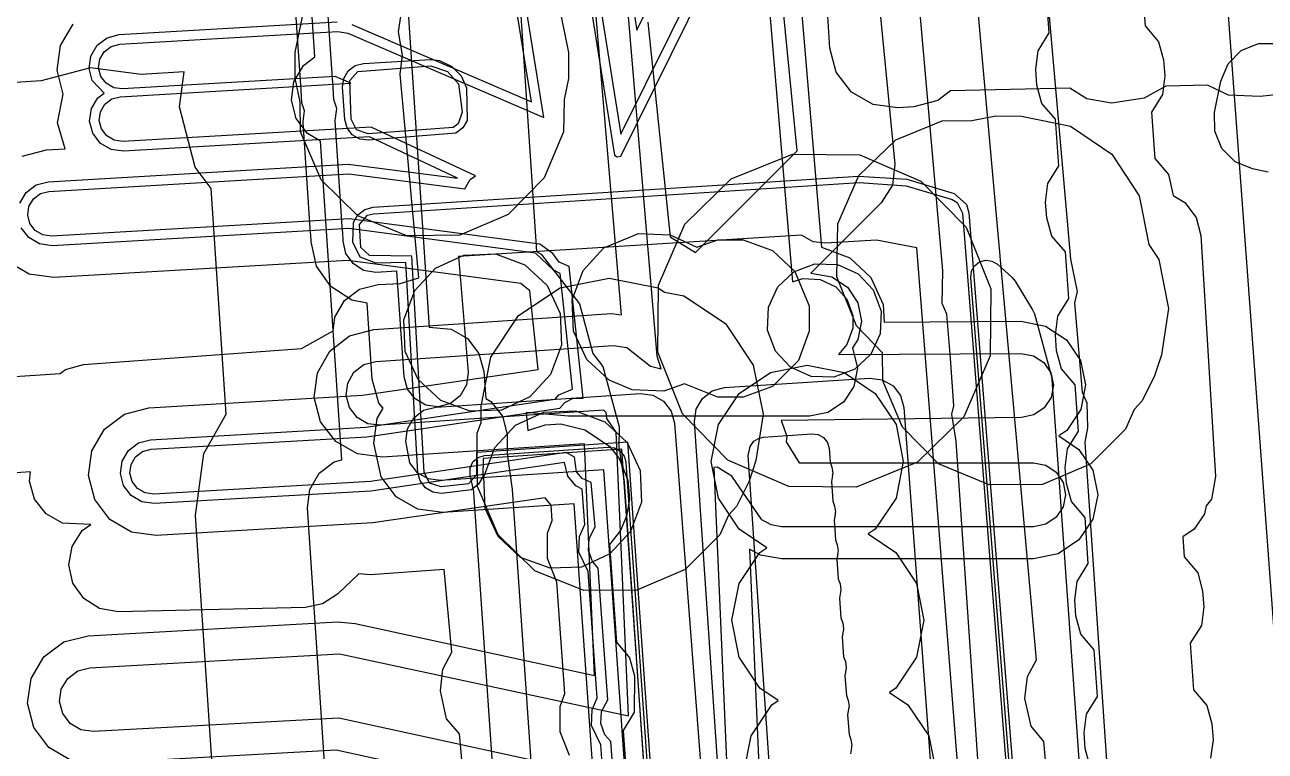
# Model space of a CAD drawing. Header units: metres. Extents: x -3943 to -3664, y 4962 to 6622.
# Drawn here: x -3878.78 to -3840.07, y 5792.33 to 5815.02 of the extents above; entities that cross this region are included whole.
import ezdxf

# ---------------------------------------------------------------- set-up
doc = ezdxf.new("R2010")
doc.units = ezdxf.units.M
doc.layers.add('AI_GREENING_EXCLUSIONS', color=1, linetype='Continuous')
doc.layers.add('AI_GREENING_LAWN', color=82, linetype='Continuous')

msp = doc.modelspace()

# ---------------------------------------------------------------- linework, layer by layer
at = {"layer": 'AI_GREENING_EXCLUSIONS'}
for points in [[(-3849.235, 5842.871), (-3846.144, 5807.704), (-3845.935, 5806.691), (-3846.021, 5806.337), (-3845.779, 5803.551), (-3845.634, 5803.218), (-3845.618, 5802.438), (-3845.699, 5801.985), (-3843.813, 5774.29), (-3843.4, 5773.772), (-3843.12, 5773.047), (-3843.002, 5772.276), (-3843.09, 5771.922), (-3842.871, 5769.113), (-3842.73, 5768.778), (-3842.726, 5767.998), (-3842.824, 5767.489), (-3843.098, 5766.797), (-3843.233, 5766.635), (-3840.218, 5730.874)], [(-3849.235, 5842.871), (-3846.144, 5807.704), (-3845.935, 5806.691), (-3846.021, 5806.337), (-3845.779, 5803.551), (-3845.634, 5803.218), (-3845.618, 5802.438), (-3845.699, 5801.985), (-3843.813, 5774.29), (-3843.4, 5773.772), (-3843.12, 5773.047), (-3843.002, 5772.276), (-3843.09, 5771.922), (-3842.871, 5769.113), (-3842.73, 5768.778), (-3842.726, 5767.998), (-3842.824, 5767.489), (-3843.098, 5766.797), (-3843.233, 5766.635), (-3840.218, 5730.874)], [(-3844.178, 5730.23), (-3847.321, 5767.518), (-3847.876, 5767.585), (-3848.538, 5767.924), (-3849.031, 5768.481), (-3849.286, 5769.179), (-3849.269, 5769.922), (-3848.981, 5770.608), (-3848.462, 5771.141), (-3847.64, 5771.614), (-3849.711, 5802.017), (-3849.852, 5802.856), (-3849.786, 5803.124), (-3849.888, 5804.614), (-3850.008, 5805.988), (-3850.152, 5806.313), (-3850.127, 5807.341), (-3853.202, 5842.323)], [(-3844.178, 5730.23), (-3847.321, 5767.518), (-3847.876, 5767.585), (-3848.538, 5767.924), (-3849.031, 5768.481), (-3849.286, 5769.179), (-3849.269, 5769.922), (-3848.981, 5770.608), (-3848.462, 5771.141), (-3847.64, 5771.614), (-3849.711, 5802.017), (-3849.852, 5802.856), (-3849.786, 5803.124), (-3849.888, 5804.614), (-3850.008, 5805.988), (-3850.152, 5806.313), (-3850.127, 5807.341), (-3853.202, 5842.323)], [(-3860.092, 5791.425), (-3868.977, 5793.368), (-3876.638, 5792.944), (-3877.024, 5792.998), (-3877.36, 5793.197), (-3877.595, 5793.509), (-3877.692, 5793.887), (-3877.637, 5794.273), (-3877.438, 5794.609), (-3877.126, 5794.843), (-3876.749, 5794.941), (-3868.951, 5795.372), (-3859.942, 5793.439), (-3860.327, 5802.294), (-3860.618, 5802.727), (-3860.636, 5802.911), (-3860.708, 5802.98), (-3867.685, 5802.513), (-3868.072, 5802.563), (-3868.41, 5802.758), (-3868.648, 5803.067), (-3868.749, 5803.444), (-3868.699, 5803.831), (-3868.504, 5804.169), (-3868.195, 5804.407), (-3867.818, 5804.508), (-3860.401, 5805.005), (-3859.993, 5804.947), (-3859.252, 5804.355), (-3858.918, 5804.274), (-3859.042, 5804.669), (-3860.876, 5826.386)], [(-3856.434, 5826.077), (-3854.823, 5806.996), (-3854.498, 5807.1), (-3853.954, 5807.07), (-3853.472, 5806.838), (-3853.121, 5806.447), (-3852.94, 5805.938), (-3852.94, 5805.542), (-3853.121, 5805.033), (-3853.388, 5804.726), (-3847.684, 5804.76), (-3847.301, 5804.687), (-3846.975, 5804.472), (-3846.757, 5804.149), (-3846.678, 5803.766), (-3846.752, 5803.383), (-3846.967, 5803.058), (-3847.29, 5802.839), (-3847.672, 5802.76), (-3855.174, 5802.667), (-3854.993, 5802.174), (-3855.019, 5801.991), (-3854.609, 5801.345), (-3847.295, 5801.345), (-3846.912, 5801.269), (-3846.588, 5801.053), (-3846.371, 5800.728), (-3846.295, 5800.345), (-3846.371, 5799.963), (-3846.588, 5799.638), (-3846.912, 5799.422), (-3847.295, 5799.345), (-3855.159, 5799.345), (-3855.487, 5799.401), (-3855.78, 5799.562), (-3856.708, 5800.919), (-3857.167, 5801.204), (-3857.277, 5801.195), (-3856.491, 5783.123)], [(-3855.399, 5825.698), (-3853.911, 5808.08), (-3853.034, 5807.748), (-3852.373, 5807.127), (-3851.989, 5806.284), (-3851.96, 5805.735), (-3847.69, 5805.76), (-3846.924, 5805.613), (-3846.273, 5805.183), (-3845.835, 5804.537), (-3845.678, 5803.772), (-3845.826, 5803.006), (-3846.256, 5802.355), (-3846.512, 5802.181), (-3845.88, 5801.76), (-3845.447, 5801.111), (-3845.295, 5800.345), (-3845.447, 5799.58), (-3845.88, 5798.931), (-3846.529, 5798.498), (-3847.295, 5798.345), (-3855.159, 5798.345), (-3855.816, 5798.457), (-3856.165, 5798.648), (-3855.535, 5784.155)], [(-3846.64, 5788.893), (-3846.977, 5792.64), (-3847.375, 5793.112), (-3847.568, 5793.982), (-3847.487, 5794.666), (-3847.207, 5795.191), (-3849.665, 5822.504)], [(-3863.609, 5820.009), (-3862.804, 5807.937), (-3862.659, 5807.853), (-3861.469, 5806.307), (-3861.052, 5804.757), (-3860.736, 5804.347), (-3860.228, 5802.463), (-3860.237, 5801.851), (-3860.071, 5800.75), (-3859.191, 5787.852)], [(-3867.101, 5819.776), (-3866.155, 5805.58), (-3865.47, 5805.511), (-3864.963, 5805.219), (-3864.606, 5804.755), (-3864.454, 5804.19), (-3864.389, 5803.349), (-3864.23, 5803.257), (-3863.873, 5802.793), (-3863.72, 5802.228), (-3863.729, 5801.616), (-3863.563, 5800.511), (-3862.683, 5787.614)], [(-3861.195, 5818.001), (-3860.172, 5811.604), (-3856.29, 5819.459)], [(-3860.165, 5817.893), (-3859.679, 5814.858), (-3857.306, 5819.661)], [(-3861.51, 5818.07), (-3860.37, 5810.946), (-3860.295, 5810.895), (-3860.174, 5810.921), (-3855.986, 5819.398)], [(-3852.356, 5818.16), (-3851.622, 5810.667), (-3851.703, 5810.015), (-3852.054, 5809.46), (-3854.252, 5807.263), (-3853.59, 5807.148), (-3853.104, 5806.823), (-3852.778, 5806.337), (-3852.664, 5805.763), (-3852.778, 5805.189), (-3852.947, 5804.936), (-3852.792, 5804.3), (-3852.906, 5803.726), (-3853.231, 5803.239), (-3853.718, 5802.914), (-3854.292, 5802.8), (-3861.811, 5802.8), (-3863.129, 5802.911), (-3863.077, 5802.345), (-3862.535, 5802.525), (-3862.048, 5802.556), (-3861.3, 5802.367), (-3860.528, 5801.865), (-3860.231, 5801.478), (-3859.959, 5800.8), (-3859.902, 5800.209), (-3859.999, 5799.676), (-3860.188, 5799.226), (-3860.534, 5798.793), (-3860.31, 5795.741), (-3859.904, 5795.253), (-3859.748, 5794.689), (-3859.763, 5793.552), (-3860.108, 5792.975), (-3859.892, 5790.029)], [(-3860.192, 5788.524), (-3860.491, 5792.64), (-3860.671, 5792.846), (-3860.796, 5793.196), (-3860.777, 5793.57), (-3860.586, 5793.934), (-3860.884, 5798.05), (-3861.064, 5798.256), (-3861.19, 5798.606), (-3861.17, 5798.981), (-3860.979, 5799.345), (-3861.099, 5800.722), (-3861.387, 5800.853), (-3861.562, 5801.063), (-3861.625, 5801.52), (-3861.88, 5801.659), (-3867.993, 5800.759), (-3874.754, 5800.364), (-3875.024, 5800.402), (-3875.26, 5800.54), (-3875.425, 5800.758), (-3875.494, 5801.022), (-3875.456, 5801.293), (-3875.318, 5801.528), (-3875.1, 5801.693), (-3874.836, 5801.762), (-3868.106, 5802.155), (-3862.084, 5803.044), (-3861.925, 5803.229), (-3861.68, 5803.351), (-3861.357, 5803.365), (-3861.794, 5807.473), (-3862.104, 5807.606), (-3862.297, 5807.873), (-3862.701, 5808.172), (-3868.65, 5808.965), (-3877.945, 5808.421), (-3878.216, 5808.459), (-3878.451, 5808.597), (-3878.616, 5808.815), (-3878.685, 5809.079), (-3878.647, 5809.35), (-3878.509, 5809.585), (-3878.291, 5809.75), (-3878.027, 5809.819), (-3868.665, 5810.366), (-3865.042, 5809.896), (-3864.877, 5810.191), (-3864.715, 5810.299), (-3867.963, 5811.829), (-3875.715, 5811.376), (-3875.985, 5811.413), (-3876.221, 5811.552), (-3876.385, 5811.769), (-3876.454, 5812.034), (-3876.417, 5812.304), (-3876.278, 5812.54), (-3876.061, 5812.705), (-3875.796, 5812.773), (-3868.604, 5813.194), (-3869.094, 5813.405), (-3875.732, 5813.017), (-3876.003, 5813.055), (-3876.238, 5813.193), (-3876.403, 5813.411), (-3876.472, 5813.675), (-3876.434, 5813.945), (-3876.296, 5814.181), (-3876.078, 5814.346), (-3875.814, 5814.415), (-3869.01, 5814.812), (-3868.693, 5814.756), (-3862.584, 5812.126), (-3863.485, 5817.754)], [(-3868.574, 5815.032), (-3862.967, 5812.617), (-3863.762, 5817.59)], [(-3859.329, 5815.103), (-3858.64, 5808.395), (-3857.847, 5807.91), (-3854.677, 5811.08), (-3855.341, 5817.868)], [(-3877.355, 5792.055), (-3878.027, 5792.452), (-3878.496, 5793.076), (-3878.69, 5793.832), (-3878.581, 5794.604), (-3878.184, 5795.276), (-3877.56, 5795.745), (-3876.804, 5795.939), (-3869.006, 5796.37), (-3868.469, 5796.327), (-3860.998, 5794.694), (-3861.313, 5801.937), (-3867.618, 5801.515), (-3868.392, 5801.616), (-3869.068, 5802.005), (-3869.544, 5802.624), (-3869.747, 5803.377), (-3869.646, 5804.151), (-3869.257, 5804.827), (-3868.639, 5805.303), (-3867.885, 5805.506), (-3860.468, 5806.003), (-3860.155, 5805.958), (-3861.109, 5817.257)], [(-3869.102, 5787.147), (-3869.955, 5799.93), (-3869.879, 5800.51), (-3869.587, 5801.017), (-3869.123, 5801.374), (-3868.885, 5801.438), (-3869.549, 5811.39), (-3869.958, 5811.63), (-3870.311, 5812.097), (-3870.458, 5812.664), (-3870.378, 5813.243), (-3870.082, 5813.748), (-3869.724, 5814.018), (-3869.944, 5817.311)], [(-3859.899, 5775.43), (-3861.632, 5800.06), (-3865.734, 5799.788), (-3866.508, 5799.889), (-3867.184, 5800.279), (-3867.66, 5800.898), (-3867.883, 5801.951), (-3867.782, 5802.724), (-3867.598, 5803.044), (-3867.733, 5803.199), (-3867.937, 5803.952), (-3868.092, 5806.332), (-3868.573, 5806.42), (-3869.229, 5806.843), (-3869.673, 5807.484), (-3869.838, 5808.247), (-3869.854, 5808.487), (-3869.857, 5808.499), (-3869.856, 5808.51), (-3870.089, 5811.973), (-3870.095, 5811.996), (-3870.048, 5812.33), (-3870.128, 5812.582), (-3870.155, 5812.978), (-3870.156, 5812.984), (-3870.155, 5812.989), (-3870.423, 5816.903)], [(-3848.617, 5778.661), (-3850.935, 5808.053), (-3852.199, 5808.292), (-3853.789, 5808.198), (-3854.177, 5808.241), (-3854.537, 5808.452), (-3865.245, 5807.784), (-3864.945, 5804.16), (-3864.994, 5803.773), (-3865.188, 5803.434), (-3865.496, 5803.196), (-3865.873, 5803.093), (-3866.26, 5803.143), (-3866.599, 5803.336), (-3866.837, 5803.645), (-3866.94, 5804.022), (-3867.169, 5807.325), (-3867.822, 5807.28), (-3868.206, 5807.35), (-3868.534, 5807.561), (-3868.756, 5807.882), (-3868.838, 5808.263), (-3868.857, 5808.555), (-3868.859, 5808.561), (-3868.858, 5808.567), (-3869.09, 5812.031), (-3869.096, 5812.053), (-3869.085, 5812.099), (-3869.044, 5812.406), (-3869.134, 5812.691), (-3869.158, 5813.049), (-3869.158, 5813.05), (-3869.158, 5813.052), (-3869.425, 5816.971)], [(-3843.925, 5816.437), (-3843.818, 5814.987), (-3843.394, 5814.49), (-3843.238, 5813.926), (-3843.201, 5813.427), (-3843.273, 5812.847), (-3843.619, 5812.292), (-3843.511, 5810.842), (-3843.088, 5810.345), (-3842.943, 5809.687), (-3842.577, 5809.473), (-3842.223, 5809.007), (-3842.074, 5808.441), (-3841.618, 5800.914), (-3841.746, 5800.21), (-3841.913, 5799.996), (-3841.96, 5799.752), (-3842.284, 5799.264), (-3842.641, 5799.024), (-3842.597, 5798.401), (-3842.175, 5797.902), (-3842.021, 5797.337), (-3841.986, 5796.838), (-3842.06, 5796.258), (-3842.408, 5795.705), (-3842.307, 5794.255), (-3841.885, 5793.756), (-3841.731, 5793.191), (-3841.696, 5792.692), (-3841.77, 5792.112)], [(-3845.532, 5791.848), (-3845.686, 5792.413), (-3845.721, 5792.912), (-3845.647, 5793.492), (-3845.299, 5794.045), (-3845.401, 5795.495), (-3845.823, 5795.994), (-3845.977, 5796.559), (-3846.012, 5797.058), (-3845.938, 5797.638), (-3845.59, 5798.191), (-3845.691, 5799.636), (-3846.114, 5800.133), (-3846.27, 5800.697), (-3846.307, 5801.196), (-3846.235, 5801.777), (-3845.89, 5802.331), (-3845.997, 5803.781), (-3846.421, 5804.278), (-3846.577, 5804.842), (-3846.614, 5805.341), (-3846.542, 5805.922), (-3846.196, 5806.476), (-3846.304, 5807.926), (-3846.727, 5808.423), (-3846.884, 5808.987), (-3846.921, 5809.486), (-3846.849, 5810.067), (-3846.503, 5810.621), (-3846.61, 5812.071), (-3847.034, 5812.568), (-3847.19, 5813.132), (-3847.227, 5813.631), (-3847.156, 5814.212), (-3846.81, 5814.766), (-3846.917, 5816.216)], [(-3879.401, 5804.016), (-3877.672, 5804.128), (-3877.509, 5804.256), (-3876.945, 5804.412), (-3870.14, 5804.911), (-3869.157, 5805.462), (-3869.1, 5805.893), (-3868.801, 5806.406), (-3868.327, 5806.762), (-3867.751, 5806.907), (-3867.06, 5806.939), (-3866.478, 5807.121), (-3867.059, 5813.482), (-3866.992, 5814.073), (-3867.118, 5814.806), (-3867.014, 5815.486)], [(-3839.452, 5812.864), (-3840.227, 5812.778), (-3841.215, 5812.82), (-3841.864, 5813.136), (-3843.171, 5813.108), (-3843.847, 5812.73), (-3844.866, 5812.571), (-3845.635, 5812.706), (-3846.163, 5813.043), (-3849.886, 5812.962), (-3850.279, 5812.661), (-3851.033, 5812.46), (-3851.532, 5812.428), (-3852.305, 5812.531), (-3852.98, 5812.922), (-3853.455, 5813.542), (-3853.656, 5814.296), (-3853.72, 5815.294)], [(-3878.93, 5809.448), (-3878.733, 5809.785), (-3878.422, 5810.02), (-3878.044, 5810.119), (-3868.682, 5810.666), (-3865.271, 5810.23), (-3868.022, 5811.525), (-3875.697, 5811.076), (-3876.084, 5811.13), (-3876.42, 5811.327), (-3876.655, 5811.639), (-3876.754, 5812.016), (-3876.7, 5812.403), (-3876.503, 5812.739), (-3876.303, 5812.89), (-3876.673, 5813.28), (-3876.771, 5813.657), (-3876.717, 5814.044), (-3876.52, 5814.38), (-3876.209, 5814.616), (-3875.831, 5814.714), (-3869.028, 5815.112)], [(-3878.858, 5810.92), (-3878.103, 5811.117), (-3877.516, 5811.151), (-3877.752, 5811.958), (-3877.575, 5812.85), (-3877.769, 5813.599), (-3877.662, 5814.372), (-3877.267, 5815.045)], [(-3839.973, 5810.421), (-3840.463, 5810.518), (-3841.004, 5810.741), (-3841.419, 5811.154), (-3841.644, 5811.695), (-3841.645, 5812.28), (-3841.451, 5813.261), (-3841.228, 5813.802), (-3840.815, 5814.217), (-3840.275, 5814.441), (-3839.689, 5814.442)], [(-3872.595, 5786.915), (-3873.447, 5799.697), (-3873.195, 5801.631), (-3872.488, 5802.859), (-3872.958, 5809.906), (-3873.461, 5810.572), (-3873.952, 5812.459), (-3873.8, 5813.556), (-3875.141, 5813.47), (-3876.723, 5813.681), (-3878.265, 5813.27), (-3880.19, 5813.146)], [(-3858.19, 5773.934), (-3860.148, 5801.771), (-3864.471, 5801.477), (-3864.486, 5800.906), (-3864.623, 5800.669), (-3864.839, 5800.502), (-3865.771, 5800.387), (-3866.041, 5800.422), (-3866.277, 5800.558), (-3866.444, 5800.773), (-3866.516, 5801.036), (-3866.888, 5807.595), (-3867.827, 5807.58), (-3868.312, 5807.765), (-3868.536, 5808.233), (-3868.524, 5808.848), (-3868.387, 5809.085), (-3868.17, 5809.251), (-3867.906, 5809.322), (-3852.756, 5810.29), (-3851.247, 5810.195), (-3849.772, 5809.753), (-3849.386, 5809.406), (-3849.316, 5809.152), (-3846.882, 5778.333)], [(-3857.976, 5773.749), (-3859.963, 5801.984), (-3864.684, 5801.663), (-3864.676, 5800.97), (-3864.928, 5800.682), (-3865.784, 5800.586), (-3866.146, 5800.708), (-3866.316, 5801.05), (-3866.701, 5807.798), (-3868.016, 5807.812), (-3868.289, 5808.064), (-3868.334, 5808.784), (-3868.082, 5809.072), (-3867.893, 5809.122), (-3852.743, 5810.091), (-3851.272, 5809.996), (-3849.841, 5809.566), (-3849.68, 5809.468), (-3849.516, 5809.136), (-3847.066, 5778.121)], [(-3860.517, 5788.594), (-3860.801, 5792.533), (-3861.09, 5793.137), (-3861.071, 5793.63), (-3860.91, 5794.005), (-3861.194, 5797.944), (-3861.484, 5798.547), (-3861.464, 5799.04), (-3861.304, 5799.415), (-3861.385, 5800.519), (-3861.576, 5800.619), (-3861.826, 5800.919), (-3861.937, 5801.347), (-3867.976, 5800.46), (-3874.736, 5800.065), (-3875.123, 5800.118), (-3875.459, 5800.316), (-3875.695, 5800.627), (-3875.793, 5801.005), (-3875.739, 5801.391), (-3875.542, 5801.728), (-3875.231, 5801.963), (-3874.853, 5802.061), (-3868.136, 5802.454), (-3862.23, 5803.326), (-3862.109, 5803.466), (-3861.689, 5803.646), (-3862.072, 5807.257), (-3862.293, 5807.373), (-3862.843, 5807.888), (-3868.661, 5808.663), (-3877.928, 5808.122), (-3878.314, 5808.176), (-3878.651, 5808.373), (-3878.886, 5808.684)], [(-3861.783, 5792.201), (-3862.071, 5792.939), (-3862.071, 5793.73), (-3861.923, 5794.133), (-3862.176, 5797.611), (-3862.464, 5798.349), (-3862.464, 5799.141), (-3862.317, 5799.543), (-3862.351, 5800.018), (-3862.542, 5800.247), (-3867.917, 5799.462), (-3874.678, 5799.067), (-3875.451, 5799.174), (-3876.124, 5799.569), (-3876.595, 5800.191), (-3876.791, 5800.946), (-3876.684, 5801.719), (-3876.289, 5802.392), (-3875.667, 5802.863), (-3874.911, 5803.06), (-3868.239, 5803.45), (-3862.76, 5804.259), (-3863.02, 5806.714), (-3863.297, 5806.94), (-3868.698, 5807.66), (-3877.869, 5807.124), (-3878.642, 5807.231), (-3879.315, 5807.626)], [(-3856.34, 5791.661), (-3856.112, 5792.809), (-3855.462, 5793.783), (-3855.263, 5793.915), (-3855.838, 5794.3), (-3856.489, 5795.273), (-3856.717, 5796.421), (-3856.489, 5797.569), (-3855.838, 5798.542), (-3855.62, 5798.688), (-3856.482, 5799.264), (-3857.132, 5800.238), (-3857.361, 5801.386), (-3857.132, 5802.534), (-3856.482, 5803.507), (-3855.509, 5804.157), (-3854.361, 5804.386), (-3853.212, 5804.157), (-3852.239, 5803.507), (-3851.589, 5802.534), (-3851.361, 5801.386), (-3851.361, 5801.386), (-3851.589, 5800.238), (-3852.239, 5799.264), (-3852.458, 5799.118), (-3851.596, 5798.542), (-3850.945, 5797.569), (-3850.717, 5796.421), (-3850.945, 5795.273), (-3851.596, 5794.3), (-3851.794, 5794.167), (-3851.219, 5793.783), (-3850.569, 5792.809), (-3850.34, 5791.661)], [(-3856.726, 5785.578), (-3857.879, 5802.628), (-3857.828, 5803.015), (-3857.633, 5803.354), (-3857.323, 5803.592), (-3857.323, 5803.592), (-3856.946, 5803.693), (-3854.512, 5803.851), (-3853.392, 5803.923), (-3853.392, 5803.923), (-3852.404, 5803.987), (-3852.019, 5803.937), (-3851.683, 5803.744), (-3851.445, 5803.438), (-3851.342, 5803.064), (-3850.072, 5786.07)], [(-3858.831, 5774.499), (-3860.704, 5801.124), (-3865.8, 5800.786), (-3866.187, 5800.837), (-3866.525, 5801.031), (-3866.763, 5801.341), (-3866.885, 5802.017), (-3866.835, 5802.404), (-3866.64, 5802.742), (-3866.331, 5802.98), (-3865.954, 5803.081), (-3865.294, 5803.122), (-3865.283, 5803.125), (-3859.565, 5803.505), (-3859.18, 5803.455), (-3858.843, 5803.263), (-3858.605, 5802.957), (-3858.501, 5802.583), (-3857.412, 5788.293)], [(-3864.961, 5790.106), (-3865.216, 5792.875), (-3865.615, 5793.346), (-3865.809, 5794.216), (-3865.73, 5794.899), (-3865.451, 5795.425), (-3865.689, 5798.009), (-3867.992, 5797.84), (-3868.35, 5797.874), (-3869.021, 5797.234), (-3869.482, 5796.934), (-3870.021, 5796.82), (-3875.867, 5796.686), (-3876.443, 5796.787), (-3876.937, 5797.101), (-3877.274, 5797.58), (-3877.401, 5798.151), (-3877.3, 5798.728), (-3876.986, 5799.222), (-3876.713, 5799.413), (-3877.602, 5799.459), (-3878.112, 5799.746), (-3878.474, 5800.206), (-3878.632, 5800.77), (-3878.596, 5801.062), (-3879.207, 5801.022)], [(-3860.818, 5790.56), (-3869.057, 5792.362), (-3876.583, 5791.945)]]:
    msp.add_lwpolyline(points, dxfattribs=at)
for points in [[(-3834.801, 5819.009), (-3838.985, 5785.274), (-3841.942, 5825.165), (-3802.052, 5828.122), (-3834.801, 5819.009)], [(-3869.165, 5816.984), (-3867.867, 5817.851), (-3866.336, 5818.156), (-3865.814, 5818.151), (-3864.284, 5817.846), (-3862.986, 5816.979), (-3862.119, 5815.682), (-3861.814, 5814.151), (-3861.814, 5813.345), (-3861.946, 5812.686), (-3861.961, 5811.683), (-3862.566, 5810.239), (-3863.689, 5809.095), (-3865.197, 5808.448), (-3866.858, 5808.432), (-3868.38, 5809.052), (-3869.524, 5810.175), (-3870.172, 5811.683), (-3870.187, 5812.604), (-3870.336, 5813.354), (-3870.336, 5814.156), (-3870.032, 5815.687), (-3869.165, 5816.984)], [(-3868.859, 5813.07), (-3868.823, 5813.342), (-3868.686, 5813.579), (-3868.468, 5813.746), (-3868.203, 5813.815), (-3866.113, 5813.942), (-3865.835, 5813.902), (-3865.454, 5813.721), (-3865.164, 5813.428), (-3864.988, 5813.05), (-3864.967, 5812.032), (-3865.105, 5811.799), (-3865.321, 5811.635), (-3868.052, 5811.413), (-3868.321, 5811.45), (-3868.556, 5811.586), (-3868.722, 5811.802), (-3868.792, 5812.065), (-3868.859, 5813.07)], [(-3865.581, 5813.567), (-3865.246, 5813.175), (-3865.127, 5812.29), (-3865.254, 5811.932), (-3865.408, 5811.815), (-3868.064, 5811.612), (-3868.424, 5811.736), (-3868.592, 5812.078), (-3868.634, 5813.278), (-3868.38, 5813.566), (-3866.101, 5813.742), (-3865.581, 5813.567)], [(-3852.749, 5810.312), (-3851.597, 5811.428), (-3850.149, 5812.023), (-3849.228, 5812.033), (-3848.478, 5812.177), (-3847.676, 5812.172), (-3846.147, 5811.858), (-3844.855, 5810.982), (-3843.996, 5809.679), (-3843.703, 5808.158), (-3843.39, 5807.689), (-3843.085, 5806.158), (-3843.307, 5804.717), (-3843.519, 5804.062), (-3843.911, 5803.272), (-3844.16, 5803.005), (-3844.432, 5802.392), (-3845.513, 5801.312), (-3847.021, 5800.665), (-3848.682, 5800.649), (-3850.268, 5801.312), (-3851.391, 5802.456), (-3851.996, 5803.9), (-3852.011, 5804.779), (-3852.821, 5805.621), (-3853.432, 5807.147), (-3853.405, 5808.808), (-3852.749, 5810.312)], [(-3854.815, 5810.985), (-3852.72, 5810.961), (-3850.819, 5810.141), (-3849.404, 5808.696), (-3848.625, 5806.773), (-3848.648, 5804.677), (-3849.468, 5802.776), (-3850.914, 5801.361), (-3852.837, 5800.582), (-3854.932, 5800.606), (-3856.833, 5801.426), (-3858.248, 5802.872), (-3859.027, 5804.794), (-3859.004, 5806.89), (-3858.184, 5808.791), (-3856.738, 5810.206), (-3854.815, 5810.985)], [(-3861.349, 5807.351), (-3860.702, 5808.05), (-3859.626, 5808.499), (-3858.64, 5808.46), (-3857.801, 5808.079), (-3857.152, 5808.308), (-3856.36, 5808.308), (-3855.443, 5807.967), (-3854.744, 5807.32), (-3854.296, 5806.244), (-3854.296, 5805.452), (-3854.637, 5804.535), (-3855.443, 5803.729), (-3856.36, 5803.388), (-3857.152, 5803.388), (-3858.185, 5803.807), (-3858.835, 5803.578), (-3859.821, 5803.617), (-3860.543, 5803.919), (-3861.242, 5804.567), (-3861.651, 5805.448), (-3861.691, 5806.434), (-3861.349, 5807.351)], [(-3864.091, 5807.87), (-3863.174, 5807.528), (-3862.475, 5806.881), (-3862.066, 5806), (-3862.026, 5805.013), (-3862.368, 5804.096), (-3863.015, 5803.397), (-3863.896, 5802.988), (-3864.883, 5802.949), (-3865.799, 5803.29), (-3866.499, 5803.938), (-3866.908, 5804.819), (-3866.947, 5805.805), (-3866.606, 5806.722), (-3865.958, 5807.421), (-3865.077, 5807.83), (-3864.091, 5807.87)], [(-3854.123, 5807.554), (-3853.412, 5807.53), (-3852.775, 5807.239), (-3852.306, 5806.739), (-3852.056, 5806.08), (-3852.079, 5805.37), (-3852.37, 5804.733), (-3852.871, 5804.263), (-3853.529, 5804.013), (-3854.24, 5804.037), (-3854.877, 5804.328), (-3855.346, 5804.828), (-3855.596, 5805.487), (-3855.573, 5806.197), (-3855.282, 5806.834), (-3854.781, 5807.304), (-3854.123, 5807.554)], [(-3863.369, 5805.94), (-3862.071, 5806.807), (-3860.54, 5807.112), (-3859.01, 5806.807), (-3858.81, 5806.674), (-3858.208, 5806.554), (-3856.91, 5805.687), (-3856.043, 5804.39), (-3855.738, 5802.859), (-3855.96, 5801.418), (-3856.172, 5800.763), (-3856.564, 5799.973), (-3856.813, 5799.706), (-3857.085, 5799.093), (-3858.166, 5798.013), (-3859.674, 5797.366), (-3861.335, 5797.35), (-3862.857, 5797.97), (-3864.001, 5799.093), (-3864.649, 5800.601), (-3864.664, 5802.262), (-3864.54, 5802.599), (-3864.54, 5803.112), (-3864.236, 5804.643), (-3863.369, 5805.94)], [(-3861.595, 5802.967), (-3860.678, 5802.625), (-3859.979, 5801.978), (-3859.57, 5801.097), (-3859.53, 5800.111), (-3859.872, 5799.194), (-3860.519, 5798.494), (-3861.4, 5798.085), (-3862.387, 5798.046), (-3863.304, 5798.387), (-3864.003, 5799.035), (-3864.412, 5799.916), (-3864.451, 5800.902), (-3864.11, 5801.819), (-3863.462, 5802.518), (-3862.581, 5802.927), (-3861.595, 5802.967)]]:
    msp.add_lwpolyline(points, close=True, dxfattribs=at)
at = {"layer": 'AI_GREENING_LAWN'}
for points in [[(-3847.031, 5778.907), (-3849.257, 5807.129), (-3849.234, 5807.325), (-3849.136, 5807.496), (-3848.98, 5807.617), (-3848.79, 5807.668), (-3848.594, 5807.641), (-3848.425, 5807.541), (-3847.961, 5807.124), (-3847.868, 5807.012), (-3847.325, 5806.12), (-3847.269, 5805.99), (-3846.742, 5804.033), (-3846.726, 5803.938), (-3844.963, 5779.032)], [(-3855.198, 5786.82), (-3856.204, 5801.573), (-3856.142, 5801.849), (-3856.123, 5801.884), (-3856.021, 5802.012), (-3855.882, 5802.1), (-3855.723, 5802.139), (-3854.212, 5802.251), (-3854.018, 5802.227), (-3853.848, 5802.131), (-3853.728, 5801.976), (-3853.676, 5801.788), (-3853.646, 5801.361), (-3853.59, 5801.206), (-3853.562, 5801.018), (-3853.58, 5800.943), (-3853.573, 5800.942), (-3853.605, 5800.762), (-3853.605, 5800.762), (-3853.561, 5800.146), (-3853.506, 5799.991), (-3853.478, 5799.803), (-3853.495, 5799.728), (-3853.489, 5799.727), (-3853.521, 5799.547), (-3853.477, 5798.931), (-3853.422, 5798.775), (-3853.393, 5798.588), (-3853.411, 5798.513), (-3853.404, 5798.512), (-3853.436, 5798.332), (-3853.392, 5797.716), (-3853.337, 5797.56), (-3853.309, 5797.372), (-3853.326, 5797.298), (-3853.32, 5797.297), (-3853.352, 5797.117), (-3853.308, 5796.501), (-3853.253, 5796.345), (-3853.224, 5796.157), (-3853.242, 5796.083), (-3853.236, 5796.081), (-3853.268, 5795.902), (-3853.224, 5795.286), (-3853.168, 5795.13), (-3853.14, 5794.942), (-3853.158, 5794.867), (-3853.151, 5794.866), (-3853.183, 5794.686), (-3853.139, 5794.071), (-3853.084, 5793.915), (-3853.056, 5793.727), (-3853.073, 5793.652), (-3853.067, 5793.651), (-3853.099, 5793.471), (-3853.055, 5792.855), (-3853, 5792.7), (-3852.971, 5792.512), (-3852.989, 5792.437), (-3852.982, 5792.436), (-3853.014, 5792.256)], [(-3863.883, 5787.57), (-3864.759, 5800.41), (-3864.764, 5800.449), (-3864.881, 5800.96), (-3864.883, 5801.174), (-3864.795, 5801.369), (-3864.633, 5801.51), (-3864.427, 5801.57), (-3860.577, 5801.834), (-3860.392, 5801.812), (-3860.374, 5801.806), (-3860.197, 5801.706), (-3860.074, 5801.544), (-3860.065, 5801.527), (-3860.018, 5801.347), (-3858.125, 5774.437)]]:
    msp.add_lwpolyline(points, dxfattribs=at)

doc.saveas('drawing.dxf')
